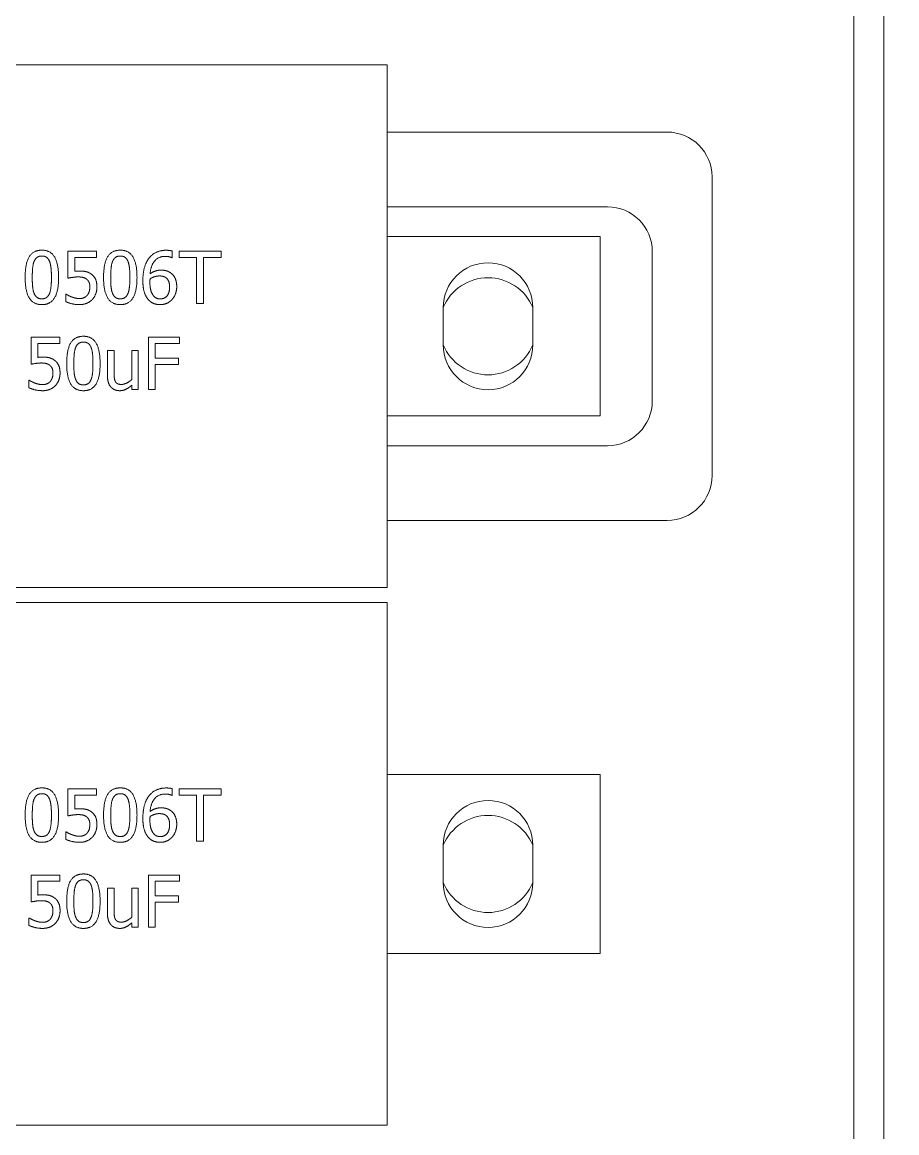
# Model space of a CAD drawing. Header units: millimetres. Extents: x 0 to 8410, y 0 to 5940.
# Drawn here: x 3690.8 to 3749.4, y 3984.4 to 4058.8 of the extents above; entities that cross this region are included whole.
import ezdxf

# ---------------------------------------------------------------- set-up
doc = ezdxf.new("R2010")
doc.units = ezdxf.units.MM
doc.header["$LTSCALE"] = 10
doc.layers.add('가시적인 것(ISO)', color=3, linetype='Continuous', lineweight=5, true_color=0x00ff00)
doc.layers.add('해치(ISO)', color=7, linetype='Continuous', lineweight=5)

msp = doc.modelspace()

# ---------------------------------------------------------------- hatches: boundary and pattern name
at = {"layer": '해치(ISO)'}
h = msp.add_hatch(dxfattribs=at)
h.set_pattern_fill('ANSI31', color=256, scale=254, angle=14.99998, style=0)
h.set_pattern_definition([(60, (0, 0), (-27.4963, 15.87501), [])])
edge = h.paths.add_edge_path()
edge.add_line((3209.291, 3686.734), (3249.291, 3686.734))
edge.add_line((3249.291, 3686.734), (3249.291, 3688.734))
edge.add_ellipse((3246.291, 3688.734), major_axis=(3, 0), ratio=1, start_angle=0, end_angle=90)
edge.add_line((3246.291, 3691.734), (3218.791, 3691.734))
edge.add_ellipse((3218.791, 3696.234), major_axis=(0, -4.5), ratio=1, start_angle=270, end_angle=360, ccw=False)
edge.add_line((3214.291, 3696.234), (3214.291, 3723.734))
edge.add_ellipse((3211.291, 3723.734), major_axis=(3, 0), ratio=1, start_angle=0, end_angle=90)
edge.add_line((3211.291, 3726.734), (3209.291, 3726.734))
edge.add_line((3209.291, 3726.734), (3209.291, 3686.734))
edge = h.paths.add_edge_path()
edge.add_ellipse((4495.191, 3696.234), major_axis=(4.5, 0), ratio=1, start_angle=270, end_angle=360)
edge.add_line((4499.691, 3696.234), (4499.691, 3723.734))
edge.add_ellipse((4502.691, 3723.734), major_axis=(0, 3), ratio=1, start_angle=0, end_angle=90, ccw=False)
edge.add_line((4502.691, 3726.734), (4504.691, 3726.734))
edge.add_line((4504.691, 3726.734), (4504.691, 3686.734))
edge.add_line((4504.691, 3686.734), (4464.691, 3686.734))
edge.add_line((4464.691, 3686.734), (4464.691, 3688.734))
edge.add_ellipse((4467.691, 3688.734), major_axis=(0, 3), ratio=1, start_angle=0, end_angle=90, ccw=False)
edge.add_line((4467.691, 3691.734), (4495.191, 3691.734))
edge = h.paths.add_edge_path()
edge.add_ellipse((3218.791, 4372.634), major_axis=(-4.5, 0), ratio=1, start_angle=270, end_angle=360)
edge.add_line((3214.291, 4372.634), (3214.291, 4345.134))
edge.add_ellipse((3211.291, 4345.134), major_axis=(0, -3), ratio=1, start_angle=0, end_angle=90, ccw=False)
edge.add_line((3211.291, 4342.134), (3209.291, 4342.134))
edge.add_line((3209.291, 4342.134), (3209.291, 4382.134))
edge.add_line((3209.291, 4382.134), (3249.291, 4382.134))
edge.add_line((3249.291, 4382.134), (3249.291, 4380.134))
edge.add_ellipse((3246.291, 4380.134), major_axis=(0, -3), ratio=1, start_angle=0, end_angle=90, ccw=False)
edge.add_line((3246.291, 4377.134), (3218.791, 4377.134))
edge = h.paths.add_edge_path()
edge.add_line((4467.691, 4377.134), (4495.191, 4377.134))
edge.add_ellipse((4495.191, 4372.634), major_axis=(0, 4.5), ratio=1, start_angle=270, end_angle=360, ccw=False)
edge.add_line((4499.691, 4372.634), (4499.691, 4345.134))
edge.add_ellipse((4502.691, 4345.134), major_axis=(-3, 0), ratio=1, start_angle=0, end_angle=90)
edge.add_line((4502.691, 4342.134), (4504.691, 4342.134))
edge.add_line((4504.691, 4342.134), (4504.691, 4382.134))
edge.add_line((4504.691, 4382.134), (4464.691, 4382.134))
edge.add_line((4464.691, 4382.134), (4464.691, 4380.134))
edge.add_ellipse((4467.691, 4380.134), major_axis=(-3, 0), ratio=1, start_angle=0, end_angle=90)

# ---------------------------------------------------------------- linework, layer by layer
at = {"layer": '가시적인 것(ISO)'}
for p, q in [((3746.491, 3980.934), (3746.491, 4135.934)), ((3748.491, 3980.934), (3748.491, 4135.934)), ((3715.241, 4055.934), (3657.741, 4055.934)), ((3715.241, 4020.934), (3715.241, 4055.934)), ((3715.241, 4051.434), (3733.991, 4051.434)), ((3736.991, 4048.434), (3736.991, 4028.434)), ((3715.241, 4046.434), (3729.991, 4046.434)), ((3715.241, 4044.434), (3729.491, 4044.434)), ((3729.491, 4032.434), (3729.491, 4044.434)), ((3693.86, 4043.456), (3695.78, 4043.456)), ((3693.86, 4041.652), (3693.86, 4043.456)), ((3694.311, 4043.045), (3694.311, 4042.112)), ((3695.78, 4043.045), (3694.311, 4043.045)), ((3695.78, 4043.456), (3695.78, 4043.045)), ((3700.84, 4043.022), (3700.82, 4043.022)), ((3700.84, 4043.473), (3700.84, 4043.022)), ((3701.3, 4043.456), (3704.113, 4043.456)), ((3701.3, 4043.042), (3701.3, 4043.456)), ((3702.474, 4043.042), (3701.3, 4043.042)), ((3702.474, 4039.956), (3702.474, 4043.042)), ((3702.939, 4043.042), (3702.939, 4039.956)), ((3704.113, 4043.042), (3702.939, 4043.042)), ((3704.113, 4043.456), (3704.113, 4043.042)), ((3732.991, 4043.434), (3732.991, 4033.434)), ((3693.715, 4040.577), (3693.749, 4040.577)), ((3693.715, 4040.081), (3693.715, 4040.577)), ((3702.939, 4039.956), (3702.474, 4039.956)), ((3718.991, 4037.184), (3718.991, 4039.684)), ((3724.991, 4039.684), (3724.991, 4037.184)), ((3691.39, 4037.693), (3693.31, 4037.693)), ((3691.39, 4035.89), (3691.39, 4037.693)), ((3693.31, 4037.693), (3693.31, 4037.282)), ((3699.243, 4037.693), (3701.337, 4037.693)), ((3699.243, 4034.193), (3699.243, 4037.693)), ((3701.337, 4037.693), (3701.337, 4037.279)), ((3691.841, 4037.282), (3691.841, 4036.349)), ((3693.31, 4037.282), (3691.841, 4037.282)), ((3699.709, 4037.279), (3699.709, 4036.292)), ((3701.337, 4037.279), (3699.709, 4037.279)), ((3696.506, 4036.82), (3696.949, 4036.82)), ((3696.506, 4035.115), (3696.506, 4036.82)), ((3696.949, 4036.82), (3696.949, 4035.322)), ((3698.126, 4036.82), (3698.568, 4036.82)), ((3698.126, 4034.857), (3698.126, 4036.82)), ((3698.568, 4036.82), (3698.568, 4034.193)), ((3699.709, 4036.292), (3701.269, 4036.292)), ((3701.269, 4036.292), (3701.269, 4035.878)), ((3699.709, 4035.878), (3699.709, 4034.193)), ((3701.269, 4035.878), (3699.709, 4035.878)), ((3691.245, 4034.815), (3691.279, 4034.815)), ((3691.245, 4034.318), (3691.245, 4034.815)), ((3698.126, 4034.193), (3698.126, 4034.483)), ((3698.568, 4034.193), (3698.126, 4034.193)), ((3699.709, 4034.193), (3699.243, 4034.193)), ((3729.491, 4032.434), (3715.241, 4032.434)), ((3729.991, 4030.434), (3715.241, 4030.434)), ((3733.991, 4025.434), (3715.241, 4025.434)), ((3657.741, 4020.934), (3715.241, 4020.934)), ((3715.241, 4019.934), (3657.741, 4019.934)), ((3715.241, 3984.934), (3715.241, 4019.934)), ((3715.241, 4008.434), (3729.491, 4008.434)), ((3729.491, 3996.434), (3729.491, 4008.434)), ((3693.86, 4007.456), (3695.78, 4007.456)), ((3693.86, 4005.652), (3693.86, 4007.456)), ((3695.78, 4007.456), (3695.78, 4007.045)), ((3700.84, 4007.473), (3700.84, 4007.022)), ((3701.3, 4007.456), (3704.113, 4007.456)), ((3701.3, 4007.042), (3701.3, 4007.456)), ((3704.113, 4007.456), (3704.113, 4007.042)), ((3694.311, 4007.045), (3694.311, 4006.112)), ((3695.78, 4007.045), (3694.311, 4007.045)), ((3700.84, 4007.022), (3700.82, 4007.022)), ((3702.474, 4007.042), (3701.3, 4007.042)), ((3702.474, 4003.956), (3702.474, 4007.042)), ((3702.939, 4007.042), (3702.939, 4003.956)), ((3704.113, 4007.042), (3702.939, 4007.042)), ((3693.715, 4004.577), (3693.749, 4004.577)), ((3693.715, 4004.081), (3693.715, 4004.577)), ((3702.939, 4003.956), (3702.474, 4003.956)), ((3718.991, 4001.184), (3718.991, 4003.684)), ((3724.991, 4003.684), (3724.991, 4001.184)), ((3691.39, 4001.693), (3693.31, 4001.693)), ((3691.39, 3999.89), (3691.39, 4001.693)), ((3691.841, 4001.282), (3691.841, 4000.349)), ((3693.31, 4001.282), (3691.841, 4001.282)), ((3693.31, 4001.693), (3693.31, 4001.282)), ((3699.243, 4001.693), (3701.337, 4001.693)), ((3699.243, 3998.193), (3699.243, 4001.693)), ((3699.709, 4001.279), (3699.709, 4000.292)), ((3701.337, 4001.279), (3699.709, 4001.279)), ((3701.337, 4001.693), (3701.337, 4001.279)), ((3696.506, 4000.82), (3696.949, 4000.82)), ((3696.506, 3999.115), (3696.506, 4000.82)), ((3696.949, 4000.82), (3696.949, 3999.322)), ((3698.126, 4000.82), (3698.568, 4000.82)), ((3698.126, 3998.857), (3698.126, 4000.82)), ((3698.568, 4000.82), (3698.568, 3998.193)), ((3699.709, 4000.292), (3701.269, 4000.292)), ((3699.709, 3999.878), (3699.709, 3998.193)), ((3701.269, 3999.878), (3699.709, 3999.878)), ((3701.269, 4000.292), (3701.269, 3999.878)), ((3691.245, 3998.815), (3691.279, 3998.815)), ((3691.245, 3998.318), (3691.245, 3998.815)), ((3698.126, 3998.193), (3698.126, 3998.483)), ((3698.568, 3998.193), (3698.126, 3998.193)), ((3699.709, 3998.193), (3699.243, 3998.193)), ((3729.491, 3996.434), (3715.241, 3996.434)), ((3657.741, 3984.934), (3715.241, 3984.934))]:
    msp.add_line(p, q, dxfattribs=at)
for centre, radius, start, end in [((3733.991, 4048.434), 3, 0, 90), ((3729.991, 4043.434), 3, 0, 90), ((3721.991, 4039.684), 3, 0, 180), ((3721.991, 4038.434), 3.25, 22.61986, 157.38014), ((3721.991, 4038.434), 3.25, 202.61986, 337.38014), ((3721.991, 4037.184), 3, 180, 0), ((3729.991, 4033.434), 3, 270, 0), ((3733.991, 4028.434), 3, 270, 0), ((3721.991, 4003.684), 3, 0, 180), ((3721.991, 4002.434), 3.25, 22.61986, 157.38014), ((3721.991, 4002.434), 3.25, 202.61986, 337.38014), ((3721.991, 4001.184), 3, 180, 0)]:
    msp.add_arc(centre, radius, start, end, dxfattribs=at)
for points in [[(3690.993, 4041.703), (3690.993, 4042.651), (3691.54, 4043.527), (3692.113, 4043.527)], [(3692.113, 4043.138), (3691.917, 4043.138), (3691.665, 4042.954), (3691.591, 4042.77)], [(3692.113, 4043.527), (3692.689, 4043.527), (3693.23, 4042.619), (3693.23, 4041.706)], [(3692.626, 4042.775), (3692.555, 4042.954), (3692.309, 4043.138), (3692.113, 4043.138)], [(3696.245, 4041.703), (3696.245, 4042.651), (3696.793, 4043.527), (3697.366, 4043.527)], [(3697.366, 4043.138), (3697.17, 4043.138), (3696.918, 4042.954), (3696.844, 4042.77)], [(3697.366, 4043.527), (3697.942, 4043.527), (3698.483, 4042.619), (3698.483, 4041.706)], [(3697.879, 4042.775), (3697.808, 4042.954), (3697.561, 4043.138), (3697.366, 4043.138)], [(3698.875, 4041.493), (3698.875, 4041.95), (3699.062, 4042.685), (3699.258, 4042.957)], [(3699.258, 4042.957), (3699.448, 4043.224), (3700.049, 4043.521), (3700.443, 4043.521)], [(3700.381, 4043.116), (3699.944, 4043.116), (3699.408, 4042.526), (3699.357, 4041.947)], [(3700.82, 4043.022), (3700.755, 4043.056), (3700.517, 4043.116), (3700.381, 4043.116)], [(3700.443, 4043.521), (3700.559, 4043.521), (3700.764, 4043.499), (3700.84, 4043.473)], [(3691.591, 4042.77), (3691.52, 4042.591), (3691.469, 4042.046), (3691.469, 4041.703)], [(3692.754, 4041.706), (3692.754, 4042.066), (3692.697, 4042.597), (3692.626, 4042.775)], [(3694.311, 4042.112), (3694.396, 4042.123), (3694.561, 4042.132), (3694.629, 4042.132)], [(3694.629, 4042.132), (3694.898, 4042.132), (3695.27, 4042.044), (3695.44, 4041.913)], [(3696.844, 4042.77), (3696.773, 4042.591), (3696.722, 4042.046), (3696.722, 4041.703)], [(3698.007, 4041.706), (3698.007, 4042.066), (3697.95, 4042.597), (3697.879, 4042.775)], [(3699.357, 4041.947), (3699.524, 4042.063), (3699.876, 4042.191), (3700.086, 4042.191)], [(3700.086, 4042.191), (3700.29, 4042.191), (3700.596, 4042.109), (3700.764, 4041.984)], [(3692.113, 4039.882), (3691.534, 4039.882), (3690.993, 4040.781), (3690.993, 4041.703)], [(3691.469, 4041.703), (3691.469, 4041.335), (3691.514, 4040.841), (3691.588, 4040.648)], [(3693.23, 4041.706), (3693.23, 4040.764), (3692.683, 4039.882), (3692.113, 4039.882)], [(3692.629, 4040.64), (3692.697, 4040.813), (3692.754, 4041.346), (3692.754, 4041.706)], [(3694.552, 4041.737), (3694.359, 4041.737), (3693.976, 4041.678), (3693.86, 4041.652)], [(3695.125, 4041.576), (3695.026, 4041.664), (3694.731, 4041.737), (3694.552, 4041.737)], [(3695.324, 4041.071), (3695.324, 4041.258), (3695.222, 4041.496), (3695.125, 4041.576)], [(3695.44, 4041.913), (3695.613, 4041.783), (3695.8, 4041.386), (3695.8, 4041.068)], [(3697.366, 4039.882), (3696.787, 4039.882), (3696.245, 4040.781), (3696.245, 4041.703)], [(3696.722, 4041.703), (3696.722, 4041.335), (3696.767, 4040.841), (3696.841, 4040.648)], [(3698.483, 4041.706), (3698.483, 4040.764), (3697.936, 4039.882), (3697.366, 4039.882)], [(3697.882, 4040.64), (3697.95, 4040.813), (3698.007, 4041.346), (3698.007, 4041.706)], [(3699.26, 4040.2), (3699.079, 4040.39), (3698.875, 4041.028), (3698.875, 4041.493)], [(3699.357, 4041.61), (3699.354, 4041.559), (3699.348, 4041.462), (3699.348, 4041.388)], [(3699.348, 4041.388), (3699.348, 4041.025), (3699.49, 4040.58), (3699.598, 4040.464)], [(3699.981, 4041.803), (3699.816, 4041.803), (3699.507, 4041.703), (3699.357, 4041.61)], [(3700.429, 4041.681), (3700.335, 4041.754), (3700.103, 4041.803), (3699.981, 4041.803)], [(3700.667, 4041.071), (3700.667, 4041.286), (3700.554, 4041.578), (3700.429, 4041.681)], [(3700.764, 4041.984), (3700.957, 4041.839), (3701.144, 4041.391), (3701.144, 4041.091)], [(3691.588, 4040.648), (3691.656, 4040.467), (3691.909, 4040.271), (3692.113, 4040.271)], [(3692.113, 4040.271), (3692.306, 4040.271), (3692.558, 4040.455), (3692.629, 4040.64)], [(3693.749, 4040.577), (3693.803, 4040.538), (3694.005, 4040.435), (3694.127, 4040.39)], [(3695.145, 4040.501), (3695.233, 4040.606), (3695.324, 4040.884), (3695.324, 4041.071)], [(3695.8, 4041.068), (3695.8, 4040.815), (3695.638, 4040.384), (3695.491, 4040.226)], [(3696.841, 4040.648), (3696.909, 4040.467), (3697.162, 4040.271), (3697.366, 4040.271)], [(3697.366, 4040.271), (3697.559, 4040.271), (3697.811, 4040.455), (3697.882, 4040.64)], [(3700.035, 4040.265), (3700.318, 4040.265), (3700.667, 4040.668), (3700.667, 4041.071)], [(3701.144, 4041.091), (3701.144, 4040.821), (3700.965, 4040.365), (3700.815, 4040.211)], [(3694.632, 4039.882), (3694.382, 4039.882), (3693.894, 4039.993), (3693.715, 4040.081)], [(3694.127, 4040.39), (3694.266, 4040.342), (3694.495, 4040.288), (3694.64, 4040.288)], [(3695.491, 4040.226), (3695.343, 4040.067), (3694.904, 4039.882), (3694.632, 4039.882)], [(3694.64, 4040.288), (3694.782, 4040.288), (3695.049, 4040.39), (3695.145, 4040.501)], [(3700.032, 4039.882), (3699.796, 4039.882), (3699.408, 4040.041), (3699.26, 4040.2)], [(3699.598, 4040.464), (3699.697, 4040.353), (3699.913, 4040.265), (3700.035, 4040.265)], [(3700.815, 4040.211), (3700.659, 4040.05), (3700.267, 4039.882), (3700.032, 4039.882)], [(3693.775, 4035.941), (3693.775, 4036.888), (3694.322, 4037.764), (3694.895, 4037.764)], [(3694.895, 4037.764), (3695.471, 4037.764), (3696.013, 4036.857), (3696.013, 4035.943)], [(3694.373, 4037.007), (3694.303, 4036.828), (3694.252, 4036.284), (3694.252, 4035.941)], [(3694.895, 4037.376), (3694.7, 4037.376), (3694.447, 4037.191), (3694.373, 4037.007)], [(3695.409, 4037.013), (3695.338, 4037.191), (3695.091, 4037.376), (3694.895, 4037.376)], [(3695.536, 4035.943), (3695.536, 4036.304), (3695.48, 4036.834), (3695.409, 4037.013)], [(3691.841, 4036.349), (3691.926, 4036.36), (3692.09, 4036.369), (3692.158, 4036.369)], [(3692.158, 4036.369), (3692.428, 4036.369), (3692.799, 4036.281), (3692.969, 4036.15)], [(3692.969, 4036.15), (3693.143, 4036.02), (3693.33, 4035.623), (3693.33, 4035.305)], [(3692.082, 4035.975), (3691.889, 4035.975), (3691.506, 4035.915), (3691.39, 4035.89)], [(3692.655, 4035.813), (3692.555, 4035.901), (3692.26, 4035.975), (3692.082, 4035.975)], [(3692.853, 4035.308), (3692.853, 4035.495), (3692.751, 4035.734), (3692.655, 4035.813)], [(3694.895, 4034.12), (3694.317, 4034.12), (3693.775, 4035.019), (3693.775, 4035.941)], [(3694.252, 4035.941), (3694.252, 4035.572), (3694.297, 4035.078), (3694.371, 4034.885)], [(3696.013, 4035.943), (3696.013, 4035.002), (3695.465, 4034.12), (3694.895, 4034.12)], [(3695.412, 4034.877), (3695.48, 4035.05), (3695.536, 4035.583), (3695.536, 4035.943)], [(3691.279, 4034.815), (3691.333, 4034.775), (3691.534, 4034.673), (3691.656, 4034.627)], [(3691.656, 4034.627), (3691.795, 4034.579), (3692.025, 4034.525), (3692.17, 4034.525)], [(3692.17, 4034.525), (3692.311, 4034.525), (3692.578, 4034.627), (3692.675, 4034.738)], [(3692.675, 4034.738), (3692.762, 4034.843), (3692.853, 4035.121), (3692.853, 4035.308)], [(3693.33, 4035.305), (3693.33, 4035.053), (3693.168, 4034.622), (3693.021, 4034.463)], [(3694.371, 4034.885), (3694.439, 4034.704), (3694.691, 4034.508), (3694.895, 4034.508)], [(3694.895, 4034.508), (3695.088, 4034.508), (3695.341, 4034.693), (3695.412, 4034.877)], [(3696.745, 4034.355), (3696.631, 4034.477), (3696.506, 4034.849), (3696.506, 4035.115)], [(3696.949, 4035.322), (3696.949, 4035.112), (3696.98, 4034.837), (3697.034, 4034.735)], [(3697.034, 4034.735), (3697.088, 4034.633), (3697.272, 4034.539), (3697.445, 4034.539)], [(3697.445, 4034.539), (3697.607, 4034.539), (3697.973, 4034.724), (3698.126, 4034.857)], [(3692.161, 4034.12), (3691.912, 4034.12), (3691.424, 4034.23), (3691.245, 4034.318)], [(3693.021, 4034.463), (3692.873, 4034.304), (3692.433, 4034.12), (3692.161, 4034.12)], [(3697.329, 4034.12), (3697.159, 4034.12), (3696.855, 4034.233), (3696.745, 4034.355)], [(3698.126, 4034.483), (3697.922, 4034.304), (3697.556, 4034.12), (3697.329, 4034.12)], [(3690.993, 4005.703), (3690.993, 4006.651), (3691.54, 4007.527), (3692.113, 4007.527)], [(3692.113, 4007.138), (3691.917, 4007.138), (3691.665, 4006.954), (3691.591, 4006.77)], [(3692.113, 4007.527), (3692.689, 4007.527), (3693.23, 4006.619), (3693.23, 4005.706)], [(3692.626, 4006.775), (3692.555, 4006.954), (3692.309, 4007.138), (3692.113, 4007.138)], [(3696.245, 4005.703), (3696.245, 4006.651), (3696.793, 4007.527), (3697.366, 4007.527)], [(3697.366, 4007.138), (3697.17, 4007.138), (3696.918, 4006.954), (3696.844, 4006.77)], [(3697.366, 4007.527), (3697.942, 4007.527), (3698.483, 4006.619), (3698.483, 4005.706)], [(3697.879, 4006.775), (3697.808, 4006.954), (3697.561, 4007.138), (3697.366, 4007.138)], [(3699.258, 4006.957), (3699.448, 4007.224), (3700.049, 4007.521), (3700.443, 4007.521)], [(3700.381, 4007.116), (3699.944, 4007.116), (3699.408, 4006.526), (3699.357, 4005.947)], [(3700.82, 4007.022), (3700.755, 4007.056), (3700.517, 4007.116), (3700.381, 4007.116)], [(3700.443, 4007.521), (3700.559, 4007.521), (3700.764, 4007.499), (3700.84, 4007.473)], [(3691.591, 4006.77), (3691.52, 4006.591), (3691.469, 4006.046), (3691.469, 4005.703)], [(3692.754, 4005.706), (3692.754, 4006.066), (3692.697, 4006.597), (3692.626, 4006.775)], [(3696.844, 4006.77), (3696.773, 4006.591), (3696.722, 4006.046), (3696.722, 4005.703)], [(3698.007, 4005.706), (3698.007, 4006.066), (3697.95, 4006.597), (3697.879, 4006.775)], [(3698.875, 4005.493), (3698.875, 4005.95), (3699.062, 4006.685), (3699.258, 4006.957)], [(3692.113, 4003.882), (3691.534, 4003.882), (3690.993, 4004.781), (3690.993, 4005.703)], [(3691.469, 4005.703), (3691.469, 4005.335), (3691.514, 4004.841), (3691.588, 4004.648)], [(3693.23, 4005.706), (3693.23, 4004.764), (3692.683, 4003.882), (3692.113, 4003.882)], [(3692.629, 4004.64), (3692.697, 4004.813), (3692.754, 4005.346), (3692.754, 4005.706)], [(3694.552, 4005.737), (3694.359, 4005.737), (3693.976, 4005.678), (3693.86, 4005.652)], [(3694.311, 4006.112), (3694.396, 4006.123), (3694.561, 4006.132), (3694.629, 4006.132)], [(3695.125, 4005.576), (3695.026, 4005.664), (3694.731, 4005.737), (3694.552, 4005.737)], [(3694.629, 4006.132), (3694.898, 4006.132), (3695.27, 4006.044), (3695.44, 4005.913)], [(3695.44, 4005.913), (3695.613, 4005.783), (3695.8, 4005.386), (3695.8, 4005.068)], [(3697.366, 4003.882), (3696.787, 4003.882), (3696.245, 4004.781), (3696.245, 4005.703)], [(3696.722, 4005.703), (3696.722, 4005.335), (3696.767, 4004.841), (3696.841, 4004.648)], [(3698.483, 4005.706), (3698.483, 4004.764), (3697.936, 4003.882), (3697.366, 4003.882)], [(3697.882, 4004.64), (3697.95, 4004.813), (3698.007, 4005.346), (3698.007, 4005.706)], [(3699.357, 4005.947), (3699.524, 4006.063), (3699.876, 4006.191), (3700.086, 4006.191)], [(3699.981, 4005.803), (3699.816, 4005.803), (3699.507, 4005.703), (3699.357, 4005.61)], [(3700.429, 4005.681), (3700.335, 4005.754), (3700.103, 4005.803), (3699.981, 4005.803)], [(3700.086, 4006.191), (3700.29, 4006.191), (3700.596, 4006.109), (3700.764, 4005.984)], [(3700.667, 4005.071), (3700.667, 4005.286), (3700.554, 4005.578), (3700.429, 4005.681)], [(3700.764, 4005.984), (3700.957, 4005.839), (3701.144, 4005.391), (3701.144, 4005.091)], [(3695.324, 4005.071), (3695.324, 4005.258), (3695.222, 4005.496), (3695.125, 4005.576)], [(3695.145, 4004.501), (3695.233, 4004.606), (3695.324, 4004.884), (3695.324, 4005.071)], [(3695.8, 4005.068), (3695.8, 4004.815), (3695.638, 4004.384), (3695.491, 4004.226)], [(3699.26, 4004.2), (3699.079, 4004.39), (3698.875, 4005.028), (3698.875, 4005.493)], [(3699.357, 4005.61), (3699.354, 4005.559), (3699.348, 4005.462), (3699.348, 4005.388)], [(3699.348, 4005.388), (3699.348, 4005.025), (3699.49, 4004.58), (3699.598, 4004.464)], [(3700.035, 4004.265), (3700.318, 4004.265), (3700.667, 4004.668), (3700.667, 4005.071)], [(3701.144, 4005.091), (3701.144, 4004.821), (3700.965, 4004.365), (3700.815, 4004.211)], [(3691.588, 4004.648), (3691.656, 4004.467), (3691.909, 4004.271), (3692.113, 4004.271)], [(3692.113, 4004.271), (3692.306, 4004.271), (3692.558, 4004.455), (3692.629, 4004.64)], [(3693.749, 4004.577), (3693.803, 4004.538), (3694.005, 4004.435), (3694.127, 4004.39)], [(3694.127, 4004.39), (3694.266, 4004.342), (3694.495, 4004.288), (3694.64, 4004.288)], [(3695.491, 4004.226), (3695.343, 4004.067), (3694.904, 4003.882), (3694.632, 4003.882)], [(3694.64, 4004.288), (3694.782, 4004.288), (3695.049, 4004.39), (3695.145, 4004.501)], [(3696.841, 4004.648), (3696.909, 4004.467), (3697.162, 4004.271), (3697.366, 4004.271)], [(3697.366, 4004.271), (3697.559, 4004.271), (3697.811, 4004.455), (3697.882, 4004.64)], [(3700.032, 4003.882), (3699.796, 4003.882), (3699.408, 4004.041), (3699.26, 4004.2)], [(3699.598, 4004.464), (3699.697, 4004.353), (3699.913, 4004.265), (3700.035, 4004.265)], [(3700.815, 4004.211), (3700.659, 4004.05), (3700.267, 4003.882), (3700.032, 4003.882)], [(3694.632, 4003.882), (3694.382, 4003.882), (3693.894, 4003.993), (3693.715, 4004.081)], [(3693.775, 3999.941), (3693.775, 4000.888), (3694.322, 4001.764), (3694.895, 4001.764)], [(3694.895, 4001.376), (3694.7, 4001.376), (3694.447, 4001.191), (3694.373, 4001.007)], [(3694.895, 4001.764), (3695.471, 4001.764), (3696.013, 4000.857), (3696.013, 3999.943)], [(3695.409, 4001.013), (3695.338, 4001.191), (3695.091, 4001.376), (3694.895, 4001.376)], [(3694.373, 4001.007), (3694.303, 4000.828), (3694.252, 4000.284), (3694.252, 3999.941)], [(3695.536, 3999.943), (3695.536, 4000.304), (3695.48, 4000.834), (3695.409, 4001.013)], [(3692.082, 3999.975), (3691.889, 3999.975), (3691.506, 3999.915), (3691.39, 3999.89)], [(3691.841, 4000.349), (3691.926, 4000.36), (3692.09, 4000.369), (3692.158, 4000.369)], [(3692.655, 3999.813), (3692.555, 3999.901), (3692.26, 3999.975), (3692.082, 3999.975)], [(3692.158, 4000.369), (3692.428, 4000.369), (3692.799, 4000.281), (3692.969, 4000.15)], [(3692.853, 3999.308), (3692.853, 3999.495), (3692.751, 3999.734), (3692.655, 3999.813)], [(3692.969, 4000.15), (3693.143, 4000.02), (3693.33, 3999.623), (3693.33, 3999.305)], [(3694.895, 3998.12), (3694.317, 3998.12), (3693.775, 3999.019), (3693.775, 3999.941)], [(3694.252, 3999.941), (3694.252, 3999.572), (3694.297, 3999.078), (3694.371, 3998.885)], [(3696.013, 3999.943), (3696.013, 3999.002), (3695.465, 3998.12), (3694.895, 3998.12)], [(3695.412, 3998.877), (3695.48, 3999.05), (3695.536, 3999.583), (3695.536, 3999.943)], [(3692.675, 3998.738), (3692.762, 3998.843), (3692.853, 3999.121), (3692.853, 3999.308)], [(3693.33, 3999.305), (3693.33, 3999.053), (3693.168, 3998.622), (3693.021, 3998.463)], [(3696.745, 3998.355), (3696.631, 3998.477), (3696.506, 3998.849), (3696.506, 3999.115)], [(3696.949, 3999.322), (3696.949, 3999.112), (3696.98, 3998.837), (3697.034, 3998.735)], [(3692.161, 3998.12), (3691.912, 3998.12), (3691.424, 3998.23), (3691.245, 3998.318)], [(3691.279, 3998.815), (3691.333, 3998.775), (3691.534, 3998.673), (3691.656, 3998.627)], [(3691.656, 3998.627), (3691.795, 3998.579), (3692.025, 3998.525), (3692.17, 3998.525)], [(3693.021, 3998.463), (3692.873, 3998.304), (3692.433, 3998.12), (3692.161, 3998.12)], [(3692.17, 3998.525), (3692.311, 3998.525), (3692.578, 3998.627), (3692.675, 3998.738)], [(3694.371, 3998.885), (3694.439, 3998.704), (3694.691, 3998.508), (3694.895, 3998.508)], [(3694.895, 3998.508), (3695.088, 3998.508), (3695.341, 3998.693), (3695.412, 3998.877)], [(3697.329, 3998.12), (3697.159, 3998.12), (3696.855, 3998.233), (3696.745, 3998.355)], [(3697.034, 3998.735), (3697.088, 3998.633), (3697.272, 3998.539), (3697.445, 3998.539)], [(3698.126, 3998.483), (3697.922, 3998.304), (3697.556, 3998.12), (3697.329, 3998.12)], [(3697.445, 3998.539), (3697.607, 3998.539), (3697.973, 3998.724), (3698.126, 3998.857)]]:
    msp.add_open_spline(points, degree=2, dxfattribs=at)

doc.saveas('drawing.dxf')
